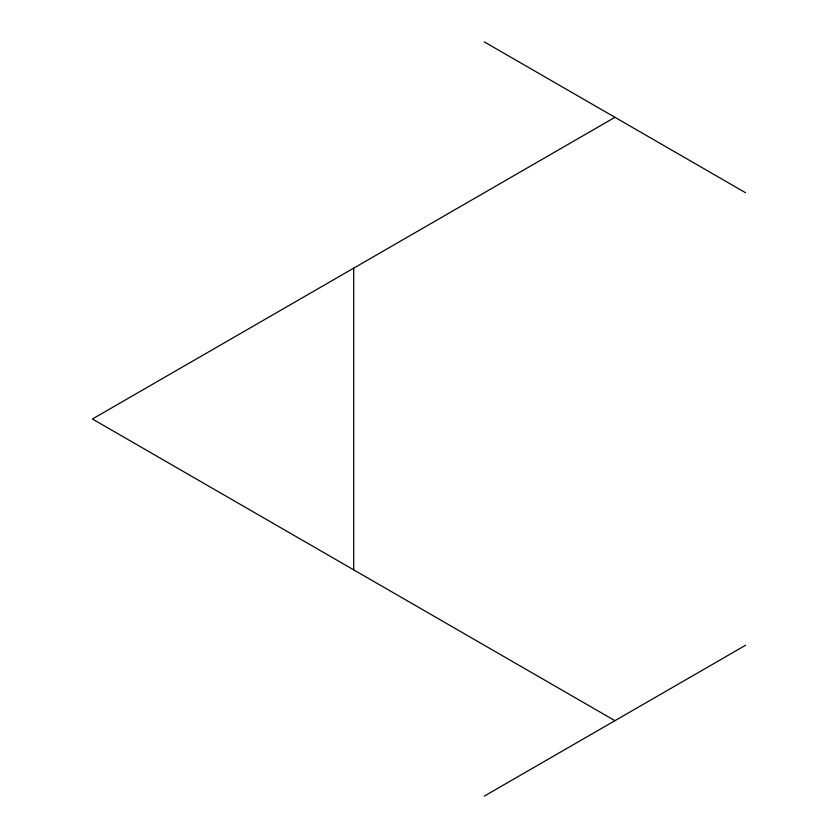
<?xml version="1.0" encoding="UTF-8"?>
<svg xmlns="http://www.w3.org/2000/svg" width="838" height="838" viewBox="0 0 838 838"><rect width="100%" height="100%" fill="white"/><g stroke="black" fill="none" stroke-linecap="round" stroke-linejoin="round"><path stroke-width="1.26" d="M614.945 117.32L92.421 419L614.945 720.68M484.312 796.1L745.579 645.26M484.312 41.9L745.579 192.74M353.688 268.16L353.688 569.84"/></g></svg>
